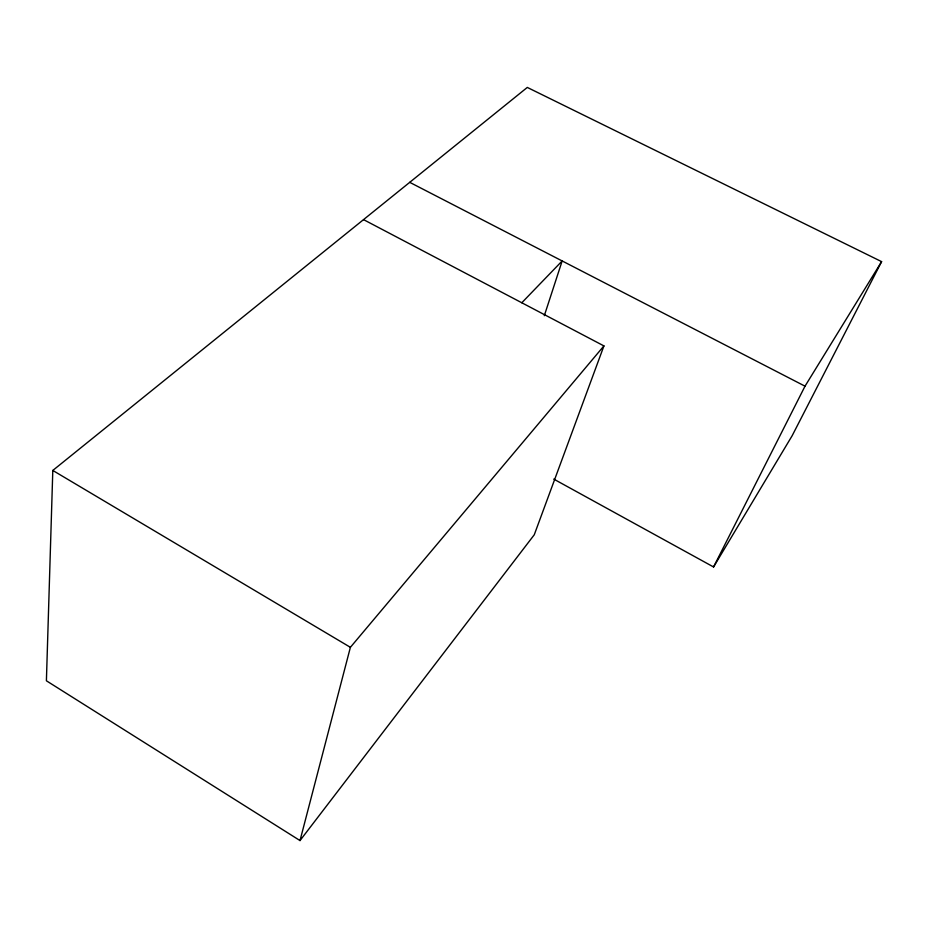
<?xml version="1.0" encoding="UTF-8"?>
<svg xmlns="http://www.w3.org/2000/svg" width="928" height="928" viewBox="0 0 928 928"><rect width="100%" height="100%" fill="white"/><g stroke="black" fill="none" stroke-linecap="round" stroke-linejoin="round"><path stroke-width="1.39" d="M553.738 479.092L713.562 566.973L792.164 435.708L881.6 261.626L527.301 87.429L52.803 470.45L46.4 680.792L300.011 840.571L534.261 534.783L603.931 345.912L363.532 219.623M300.011 840.571L350.39 647.315L603.931 345.912M544.307 315.706L562.159 260.942L521.791 302.772M713.562 566.973L805.017 386.176L881.6 261.626M409.724 182.34L805.017 386.176M52.803 470.45L350.39 647.315"/></g></svg>
